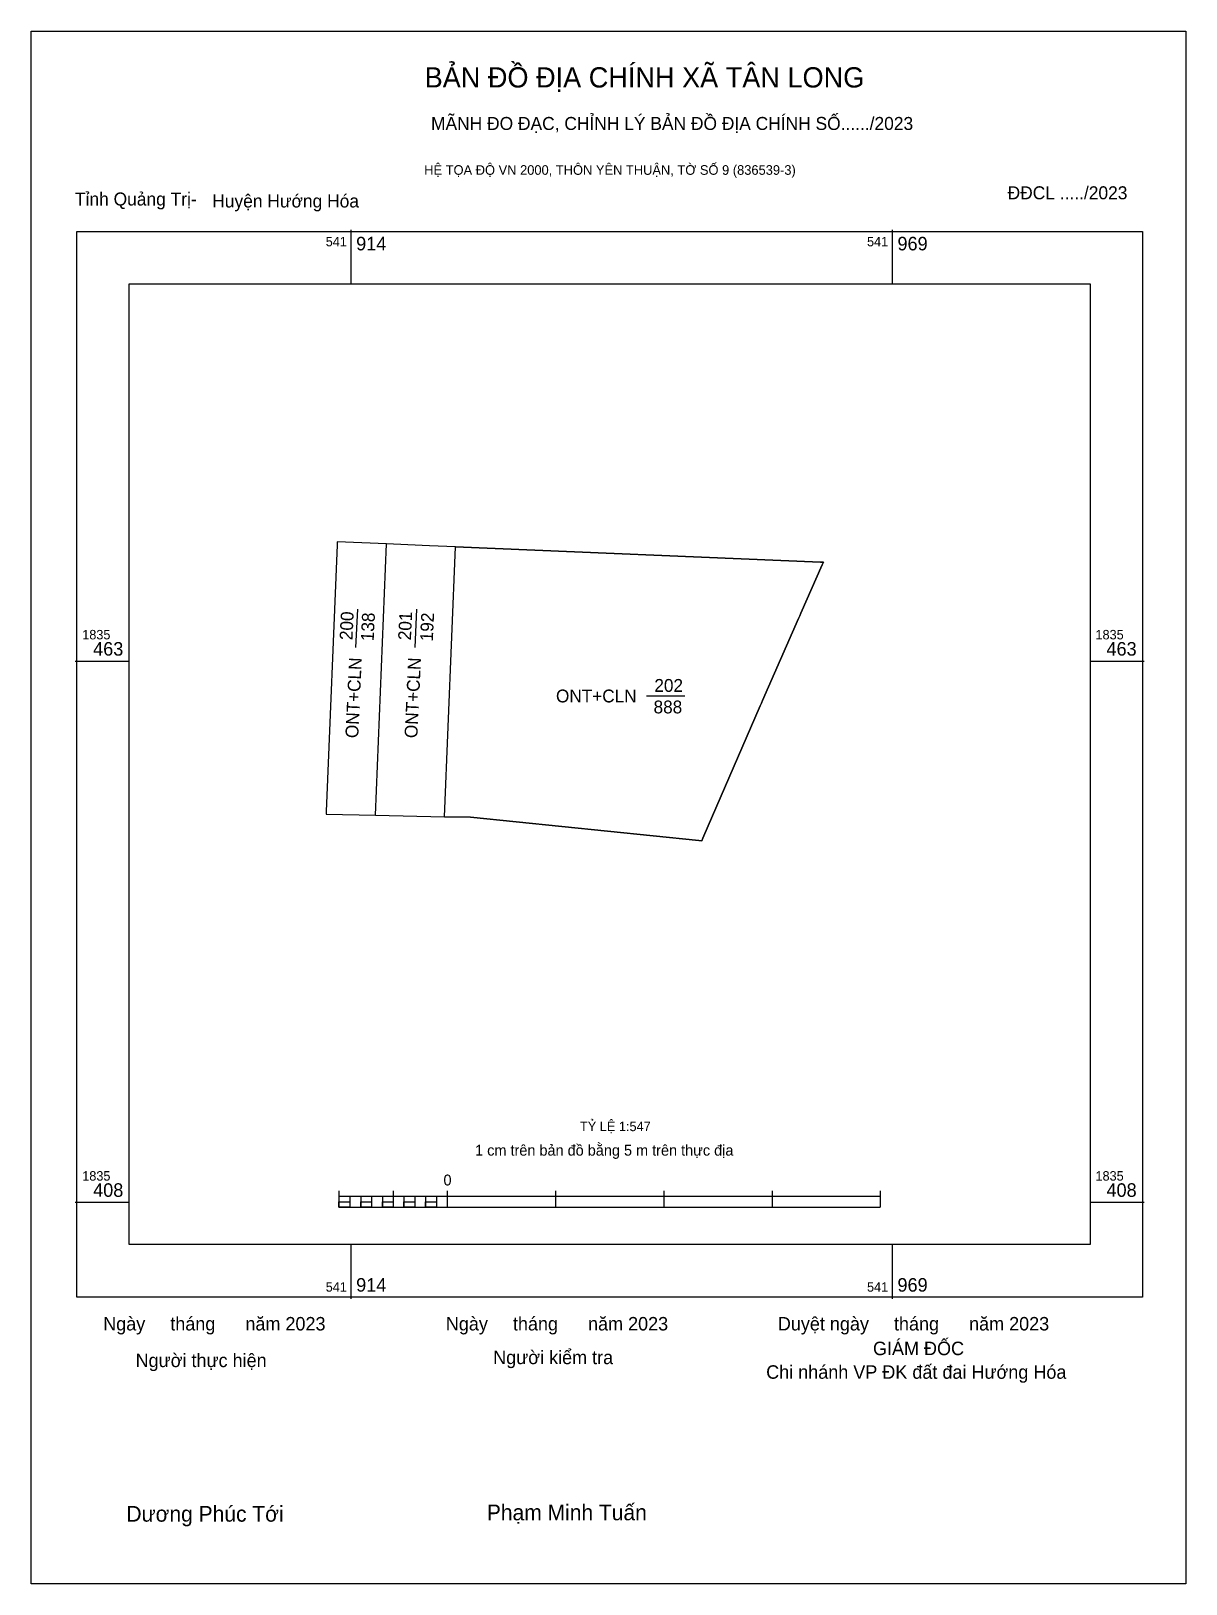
# Model space of a CAD drawing. Extents: x 541882 to 541999, y 1835370 to 1835527.
import ezdxf

# ---------------------------------------------------------------- set-up
doc = ezdxf.new("R2010")
doc.units = 0
for name, color, linetype in [('Level 10', 7, 'Continuous'), ('Level 13', 7, 'Continuous'), ('Level 15', 7, 'Continuous'), ('Level 6', 7, 'Continuous'), ('Level 62', 7, 'Continuous'), ('Level 63', 7, 'Continuous'), ('Level 9', 7, 'Continuous')]:
    doc.layers.add(name, color=color, linetype=linetype)

msp = doc.modelspace()

# ---------------------------------------------------------------- linework, layer by layer
at = {"layer": 'Level 10'}
for points in [[(541912.32, 1835447.64), (541917.32, 1835447.54), (541924.32, 1835447.39), (541926.96, 1835447.34), (541950.07, 1835444.99), (541950.36, 1835444.96), (541950.48, 1835445.23), (541956.28, 1835458.61), (541956.4, 1835458.88), (541956.52, 1835459.15), (541960.15, 1835467.47), (541960.27, 1835467.74), (541960.39, 1835468.01), (541962.56, 1835472.89), (541962.68, 1835473.16), (541962.39, 1835473.17), (541925.44, 1835474.72), (541922.78, 1835474.83), (541920.59, 1835474.92), (541918.45, 1835475.01), (541913.45, 1835475.22), (541913.44, 1835474.92), (541912.33, 1835447.94), (541912.32, 1835447.64)], [(541917.32, 1835447.54), (541918.45, 1835475.01)]]:
    msp.add_lwpolyline(points, dxfattribs=at)
msp.add_lwpolyline([(541926.96, 1835447.34), (541924.32, 1835447.39), (541925.44, 1835474.72), (541962.39, 1835473.17), (541962.68, 1835473.16), (541962.56, 1835472.89), (541960.39, 1835468.01), (541960.27, 1835467.74), (541960.15, 1835467.47), (541956.52, 1835459.15), (541956.4, 1835458.88), (541956.28, 1835458.61), (541950.48, 1835445.23), (541950.36, 1835444.96), (541950.07, 1835444.99)], close=True, dxfattribs=at)
at = {"layer": 'Level 15'}
msp.add_lwpolyline([(541882.46, 1835526.94), (541999.38, 1835526.94), (541999.38, 1835369.72), (541882.46, 1835369.72)], close=True, dxfattribs=at)
at = {"layer": 'Level 62'}
msp.add_lwpolyline([(541892.4, 1835501.35), (541989.67, 1835501.35), (541989.67, 1835404.07), (541892.4, 1835404.07)], close=True, dxfattribs=at)
at = {"layer": 'Level 63'}
for p, q in [((541914.83, 1835506.83), (541914.83, 1835501.35)), ((541969.63, 1835506.83), (541969.63, 1835501.35)), ((541886.92, 1835463.16), (541892.4, 1835463.16)), ((541989.67, 1835463.16), (541995.15, 1835463.16)), ((541913.63, 1835409.52), (541913.63, 1835407.87)), ((541913.63, 1835408.97), (541968.43, 1835408.97)), ((541914.73, 1835408.97), (541914.73, 1835407.87)), ((541915.83, 1835408.97), (541915.83, 1835407.87)), ((541916.92, 1835408.97), (541916.92, 1835407.87)), ((541918.02, 1835408.97), (541918.02, 1835407.87)), ((541919.11, 1835409.52), (541919.11, 1835407.87)), ((541919.11, 1835408.97), (541919.11, 1835407.87)), ((541920.21, 1835408.97), (541920.21, 1835407.87)), ((541921.31, 1835408.97), (541921.31, 1835407.87)), ((541922.4, 1835408.97), (541922.4, 1835407.87)), ((541923.5, 1835408.97), (541923.5, 1835407.87)), ((541924.59, 1835409.52), (541924.59, 1835407.87)), ((541924.59, 1835408.97), (541924.59, 1835407.87)), ((541935.55, 1835409.52), (541935.55, 1835407.87)), ((541946.51, 1835409.52), (541946.51, 1835407.87)), ((541957.47, 1835409.52), (541957.47, 1835407.87)), ((541968.43, 1835409.52), (541968.43, 1835407.87)), ((541886.92, 1835408.36), (541892.4, 1835408.36)), ((541913.63, 1835407.87), (541968.43, 1835407.87)), ((541989.67, 1835408.36), (541995.15, 1835408.36)), ((541914.83, 1835404.07), (541914.83, 1835398.59)), ((541969.63, 1835404.07), (541969.63, 1835398.59))]:
    msp.add_line(p, q, dxfattribs=at)
for points in [[(541887.09, 1835506.66), (541994.98, 1835506.66), (541994.98, 1835398.76), (541887.09, 1835398.76)], [(541913.63, 1835408.42), (541914.73, 1835408.42), (541914.73, 1835407.87), (541913.63, 1835407.87)], [(541913.63, 1835408.42), (541914.73, 1835408.42), (541914.73, 1835407.87), (541913.63, 1835407.87)], [(541915.83, 1835408.42), (541916.92, 1835408.42), (541916.92, 1835407.87), (541915.83, 1835407.87)], [(541918.02, 1835408.42), (541919.11, 1835408.42), (541919.11, 1835407.87), (541918.02, 1835407.87)], [(541920.21, 1835408.42), (541921.31, 1835408.42), (541921.31, 1835407.87), (541920.21, 1835407.87)], [(541922.4, 1835408.42), (541923.5, 1835408.42), (541923.5, 1835407.87), (541922.4, 1835407.87)]]:
    msp.add_lwpolyline(points, close=True, dxfattribs=at)
at = {"layer": 'Level 9'}
for p, q in [((541915.35, 1835464.52), (541915.53, 1835468.4)), ((541921.34, 1835464.52), (541921.52, 1835468.4)), ((541944.77, 1835459.62), (541948.65, 1835459.62))]:
    msp.add_line(p, q, dxfattribs=at)

# ---------------------------------------------------------------- texts
at = {"layer": 'Level 13'}
for s, p in [('200', (541914.99, 1835465.25)), ('138', (541917.14, 1835465.14)), ('201', (541920.91, 1835465.24)), ('192', (541923.13, 1835465.13)), ('ONT+CLN', (541915.57, 1835455.33)), ('ONT+CLN', (541921.56, 1835455.33))]:
    msp.add_text(s, height=1.3, rotation=87.3348, dxfattribs=at).set_placement(p)
for s, p in [('202', (541945.56, 1835460.04)), ('ONT+CLN', (541935.6, 1835458.97)), ('888', (541945.48, 1835457.86))]:
    msp.add_text(s, height=1.3, dxfattribs=at).set_placement(p)
at = {"layer": 'Level 6'}
msp.add_text('TỶ LỆ 1:547', height=0.9633, dxfattribs=at).set_placement((541938.03, 1835415.56))
at = {"layer": 'Level 63'}
for s, height, p in [('BẢN ĐỒ ĐỊA CHÍNH XÃ TÂN LONG', 2.0515, (541922.3, 1835521.23)), ('MÃNH ĐO ĐẠC, CHỈNH LÝ BẢN ĐỒ ĐỊA CHÍNH SỐ....../2023', 1.3164, (541922.95, 1835516.93)), ('HỆ TỌA ĐỘ VN 2000, THÔN YÊN THUẬN, TỜ SỐ 9 (836539-3)', 0.9745, (541922.26, 1835512.39)), ('541', 0.959, (541912.29, 1835505.15)), ('914', 1.37, (541915.37, 1835504.74)), ('541', 0.959, (541967.09, 1835505.15)), ('969', 1.37, (541970.17, 1835504.74)), ('1835', 0.959, (541887.64, 1835465.35)), ('1835', 0.959, (541990.22, 1835465.35)), ('463', 1.37, (541888.74, 1835463.71)), ('463', 1.37, (541991.33, 1835463.71)), ('1 cm trên bản đồ bằng 5 m trên thực địa', 1.096, (541927.41, 1835413.08)), ('1835', 0.959, (541887.64, 1835410.55)), ('408', 1.37, (541888.74, 1835408.91)), ('0', 1.1, (541924.21, 1835410.06)), ('1835', 0.959, (541990.22, 1835410.55)), ('408', 1.37, (541991.33, 1835408.91)), ('541', 0.959, (541912.29, 1835399.31)), ('914', 1.37, (541915.37, 1835399.31)), ('541', 0.959, (541967.09, 1835399.31)), ('969', 1.37, (541970.17, 1835399.31)), ('Ngày     tháng      năm 2023', 1.3636, (541889.76, 1835395.38)), ('Ngày     tháng      năm 2023', 1.3636, (541924.45, 1835395.38)), ('Duyệt ngày     tháng      năm 2023', 1.3636, (541958.06, 1835395.38)), ('GIÁM ĐỐC', 1.364, (541967.69, 1835392.88)), ('Người thực hiện', 1.3636, (541893.04, 1835391.67)), ('Người kiểm tra', 1.3636, (541929.24, 1835391.97)), ('Chi nhánh VP ĐK đất đai Hướng Hóa', 1.3636, (541956.88, 1835390.49)), ('Dương Phúc Tới', 1.5905, (541892.11, 1835376.02)), ('Phạm Minh Tuấn', 1.5905, (541928.6, 1835376.16))]:
    msp.add_text(s, height=height, dxfattribs=at).set_placement(p)
at = {"layer": 'Level 9'}
for s, p in [('ĐĐCL ...../2023', (541981.32, 1835509.91)), ('Tỉnh Quảng Trị-', (541886.9, 1835509.28)), ('Huyện Hướng Hóa', (541900.8, 1835509.08))]:
    msp.add_text(s, height=1.3164, dxfattribs=at).set_placement(p)

doc.saveas('drawing.dxf')
